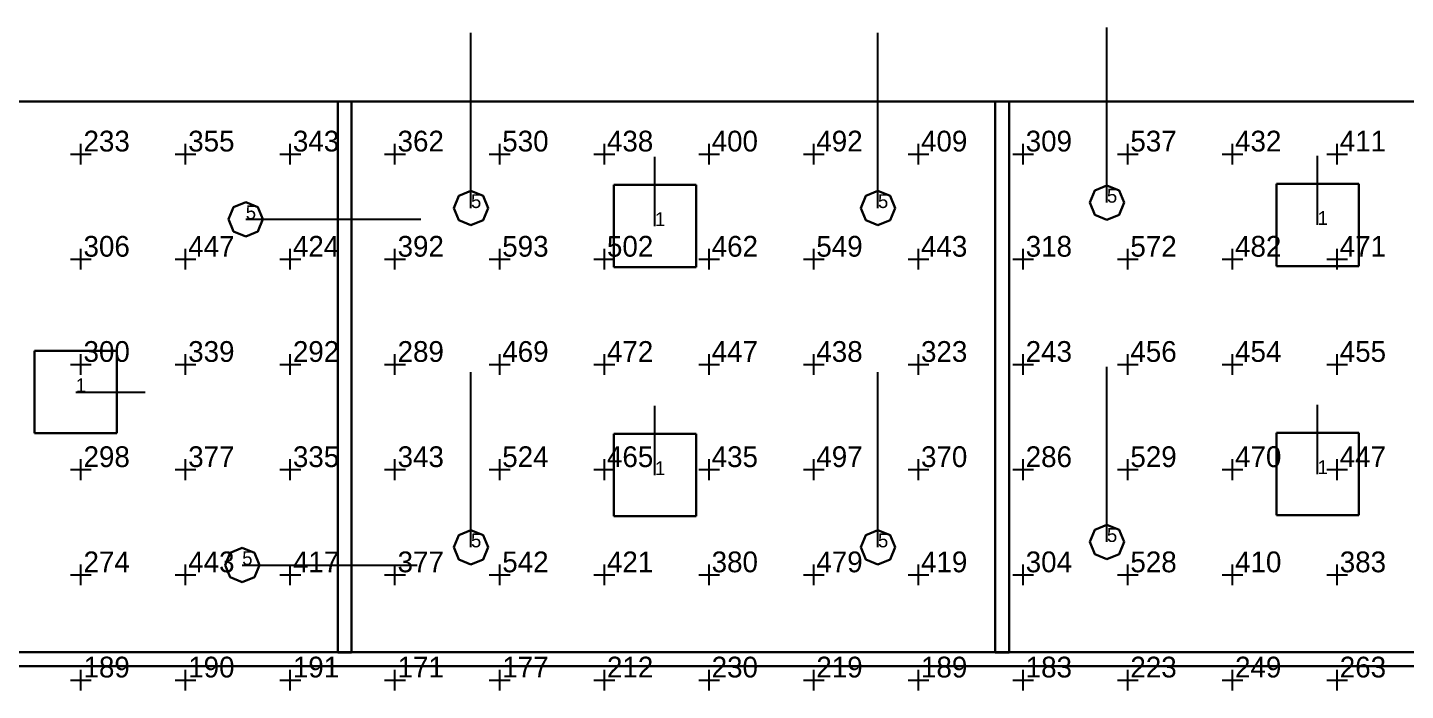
# Model space of a CAD drawing. Extents: x 0 to 48.5, y 0 to 23.7.
# Drawn here: x 14.37 to 24.32, y 18.54 to 23.33 of the extents above; entities that cross this region are included whole.
import ezdxf

# ---------------------------------------------------------------- set-up
doc = ezdxf.new("R2010")
doc.units = 0
doc.header["$MEASUREMENT"] = 0
for name, color, linetype in [('DLXFURN', 5, 'Continuous'), ('DLXLUM', 2, 'Continuous'), ('DLXLUMEX', 2, 'Continuous'), ('DLXSCENE', 7, 'Continuous'), ('DLXVAL', 3, 'Continuous')]:
    doc.layers.add(name, color=color, linetype=linetype)

# ---------------------------------------------------------------- blocks, each defined once
blk = doc.blocks.new('*U165')
for p, q in [((0.2975, 0.2975), (-0.2975, 0.2975)), ((-0.2975, 0.2975), (-0.2975, -0.2975)), ((-0.2975, 0.2975), (-0.2975, -0.2975)), ((-0.2975, -0.2975), (-0.2975, 0.2975)), ((-0.2975, 0.2975), (-0.2975, 0.2975)), ((0.2975, 0.2975), (-0.2975, 0.2975)), ((-0.2975, 0.2975), (-0.2975, 0.2975)), ((-0.2975, 0.2975), (0.2975, 0.2975)), ((-0.2975, -0.2975), (-0.2975, 0.2975)), ((-0.2975, 0.2975), (0.2975, 0.2975)), ((0.2975, -0.2975), (0.2975, 0.2975)), ((0.2975, 0.2975), (0.2975, 0.2975)), ((0.2975, -0.2975), (0.2975, 0.2975)), ((0.2975, 0.2975), (0.2975, 0.2975)), ((0.2975, 0.2975), (0.2975, -0.2975)), ((0.2975, 0.2975), (0.2975, -0.2975)), ((-0.2975, -0.2975), (0.2975, -0.2975)), ((-0.2975, -0.2975), (-0.2975, -0.2975)), ((-0.2975, -0.2975), (0.2975, -0.2975)), ((0.2975, -0.2975), (-0.2975, -0.2975)), ((-0.2975, -0.2975), (-0.2975, -0.2975)), ((0.2975, -0.2975), (-0.2975, -0.2975)), ((0.2975, -0.2975), (0.2975, -0.2975)), ((0.2975, -0.2975), (0.2975, -0.2975))]:
    blk.add_line(p, q)
at = {"color": 1}
blk.add_line((0, 0), (0.5, 0), dxfattribs=at)
at = {"layer": 'DLXLUMEX', "color": 7}
blk.add_text('1', height=0.1, dxfattribs=at).set_placement((0, 0))
blk = doc.blocks.new('*U166')
for p, q in [((-0.0877, 0.0877), (0, 0.124)), ((0, 0.124), (-0.0877, 0.0877)), ((0, 0.124), (-0.0877, 0.0877)), ((-0.0877, 0.0877), (0, 0.124)), ((0, 0.124), (0.0877, 0.0877)), ((0.0877, 0.0877), (0, 0.124)), ((0, 0.124), (0, 0.124)), ((0.0877, 0.0877), (0, 0.124)), ((0, 0.124), (0, 0.124)), ((0, 0.124), (0.0877, 0.0877)), ((-0.124, 0), (-0.0877, 0.0877)), ((-0.0877, 0.0877), (-0.124, 0)), ((-0.0877, 0.0877), (-0.124, 0)), ((-0.124, 0), (-0.0877, 0.0877)), ((-0.0877, -0.0877), (-0.124, 0)), ((-0.124, 0), (-0.0877, -0.0877)), ((-0.124, 0), (-0.124, 0)), ((-0.124, 0), (-0.0877, -0.0877)), ((-0.0877, -0.0877), (-0.124, 0)), ((-0.124, 0), (-0.124, 0)), ((-0.0877, 0.0877), (-0.0877, 0.0877)), ((-0.0877, 0.0877), (-0.0877, 0.0877)), ((0.0877, 0.0877), (0.124, 0)), ((0.124, 0), (0.0877, 0.0877)), ((0.0877, 0.0877), (0.0877, 0.0877)), ((0.124, 0), (0.0877, 0.0877)), ((0.0877, 0.0877), (0.0877, 0.0877)), ((0.0877, 0.0877), (0.124, 0)), ((0.124, 0), (0.0877, -0.0877)), ((0.0877, -0.0877), (0.124, 0)), ((0.0877, -0.0877), (0.124, 0)), ((0.124, 0), (0.0877, -0.0877)), ((0.124, 0), (0.124, 0)), ((0.124, 0), (0.124, 0)), ((0, -0.124), (-0.0877, -0.0877)), ((-0.0877, -0.0877), (0, -0.124)), ((-0.0877, -0.0877), (-0.0877, -0.0877)), ((-0.0877, -0.0877), (0, -0.124)), ((0, -0.124), (-0.0877, -0.0877)), ((-0.0877, -0.0877), (-0.0877, -0.0877)), ((0.0877, -0.0877), (0, -0.124)), ((0, -0.124), (0.0877, -0.0877)), ((0, -0.124), (0.0877, -0.0877)), ((0.0877, -0.0877), (0, -0.124)), ((0.0877, -0.0877), (0.0877, -0.0877)), ((0.0877, -0.0877), (0.0877, -0.0877)), ((0, -0.124), (0, -0.124)), ((0, -0.124), (0, -0.124))]:
    blk.add_line(p, q)
at = {"color": 1}
blk.add_line((0, 0), (1.265, 0), dxfattribs=at)
at = {"layer": 'DLXLUMEX', "color": 7}
blk.add_text('5', height=0.1, dxfattribs=at).set_placement((0, 0))
blk = doc.blocks.new('*U167')
for p, q in [((-0.0877, 0.0877), (0, 0.124)), ((0, 0.124), (-0.0877, 0.0877)), ((0, 0.124), (-0.0877, 0.0877)), ((-0.0877, 0.0877), (0, 0.124)), ((0, 0.124), (0.0877, 0.0877)), ((0.0877, 0.0877), (0, 0.124)), ((0, 0.124), (0, 0.124)), ((0.0877, 0.0877), (0, 0.124)), ((0, 0.124), (0, 0.124)), ((0, 0.124), (0.0877, 0.0877)), ((-0.124, 0), (-0.0877, 0.0877)), ((-0.0877, 0.0877), (-0.124, 0)), ((-0.0877, 0.0877), (-0.124, 0)), ((-0.124, 0), (-0.0877, 0.0877)), ((-0.0877, -0.0877), (-0.124, 0)), ((-0.124, 0), (-0.0877, -0.0877)), ((-0.124, 0), (-0.124, 0)), ((-0.124, 0), (-0.0877, -0.0877)), ((-0.0877, -0.0877), (-0.124, 0)), ((-0.124, 0), (-0.124, 0)), ((-0.0877, 0.0877), (-0.0877, 0.0877)), ((-0.0877, 0.0877), (-0.0877, 0.0877)), ((0.0877, 0.0877), (0.124, 0)), ((0.124, 0), (0.0877, 0.0877)), ((0.0877, 0.0877), (0.0877, 0.0877)), ((0.124, 0), (0.0877, 0.0877)), ((0.0877, 0.0877), (0.0877, 0.0877)), ((0.0877, 0.0877), (0.124, 0)), ((0.124, 0), (0.0877, -0.0877)), ((0.0877, -0.0877), (0.124, 0)), ((0.0877, -0.0877), (0.124, 0)), ((0.124, 0), (0.0877, -0.0877)), ((0.124, 0), (0.124, 0)), ((0.124, 0), (0.124, 0)), ((0, -0.124), (-0.0877, -0.0877)), ((-0.0877, -0.0877), (0, -0.124)), ((-0.0877, -0.0877), (-0.0877, -0.0877)), ((-0.0877, -0.0877), (0, -0.124)), ((0, -0.124), (-0.0877, -0.0877)), ((-0.0877, -0.0877), (-0.0877, -0.0877)), ((0.0877, -0.0877), (0, -0.124)), ((0, -0.124), (0.0877, -0.0877)), ((0, -0.124), (0.0877, -0.0877)), ((0.0877, -0.0877), (0, -0.124)), ((0.0877, -0.0877), (0.0877, -0.0877)), ((0.0877, -0.0877), (0.0877, -0.0877)), ((0, -0.124), (0, -0.124)), ((0, -0.124), (0, -0.124))]:
    blk.add_line(p, q)
at = {"color": 1}
blk.add_line((0, 0), (1.265, 0), dxfattribs=at)
at = {"layer": 'DLXLUMEX', "color": 7}
blk.add_text('5', height=0.1, dxfattribs=at).set_placement((0, 0))
blk = doc.blocks.new('*U171')
at = {"color": 1}
blk.add_line((0, 0), (0, 0.5), dxfattribs=at)
for p, q in [((0.2975, 0.2975), (-0.2975, 0.2975)), ((-0.2975, 0.2975), (-0.2975, -0.2975)), ((-0.2975, 0.2975), (-0.2975, -0.2975)), ((-0.2975, -0.2975), (-0.2975, 0.2975)), ((-0.2975, 0.2975), (-0.2975, 0.2975)), ((0.2975, 0.2975), (-0.2975, 0.2975)), ((-0.2975, 0.2975), (-0.2975, 0.2975)), ((-0.2975, 0.2975), (0.2975, 0.2975)), ((-0.2975, -0.2975), (-0.2975, 0.2975)), ((-0.2975, 0.2975), (0.2975, 0.2975)), ((0.2975, -0.2975), (0.2975, 0.2975)), ((0.2975, 0.2975), (0.2975, 0.2975)), ((0.2975, -0.2975), (0.2975, 0.2975)), ((0.2975, 0.2975), (0.2975, 0.2975)), ((0.2975, 0.2975), (0.2975, -0.2975)), ((0.2975, 0.2975), (0.2975, -0.2975)), ((-0.2975, -0.2975), (0.2975, -0.2975)), ((-0.2975, -0.2975), (0.2975, -0.2975)), ((0.2975, -0.2975), (-0.2975, -0.2975)), ((-0.2975, -0.2975), (-0.2975, -0.2975)), ((-0.2975, -0.2975), (-0.2975, -0.2975)), ((0.2975, -0.2975), (-0.2975, -0.2975)), ((0.2975, -0.2975), (0.2975, -0.2975)), ((0.2975, -0.2975), (0.2975, -0.2975))]:
    blk.add_line(p, q)
at = {"layer": 'DLXLUMEX', "color": 7}
blk.add_text('1', height=0.1, dxfattribs=at).set_placement((0, 0))
blk = doc.blocks.new('*U172')
at = {"color": 1}
blk.add_line((0, 0), (0, 0.5), dxfattribs=at)
for p, q in [((0.2975, 0.2975), (-0.2975, 0.2975)), ((-0.2975, 0.2975), (-0.2975, -0.2975)), ((-0.2975, 0.2975), (-0.2975, -0.2975)), ((-0.2975, -0.2975), (-0.2975, 0.2975)), ((-0.2975, 0.2975), (-0.2975, 0.2975)), ((0.2975, 0.2975), (-0.2975, 0.2975)), ((-0.2975, 0.2975), (-0.2975, 0.2975)), ((-0.2975, 0.2975), (0.2975, 0.2975)), ((-0.2975, -0.2975), (-0.2975, 0.2975)), ((-0.2975, 0.2975), (0.2975, 0.2975)), ((0.2975, -0.2975), (0.2975, 0.2975)), ((0.2975, 0.2975), (0.2975, 0.2975)), ((0.2975, -0.2975), (0.2975, 0.2975)), ((0.2975, 0.2975), (0.2975, 0.2975)), ((0.2975, 0.2975), (0.2975, -0.2975)), ((0.2975, 0.2975), (0.2975, -0.2975)), ((-0.2975, -0.2975), (0.2975, -0.2975)), ((-0.2975, -0.2975), (0.2975, -0.2975)), ((0.2975, -0.2975), (-0.2975, -0.2975)), ((-0.2975, -0.2975), (-0.2975, -0.2975)), ((-0.2975, -0.2975), (-0.2975, -0.2975)), ((0.2975, -0.2975), (-0.2975, -0.2975)), ((0.2975, -0.2975), (0.2975, -0.2975)), ((0.2975, -0.2975), (0.2975, -0.2975))]:
    blk.add_line(p, q)
at = {"layer": 'DLXLUMEX', "color": 7}
blk.add_text('1', height=0.1, dxfattribs=at).set_placement((0, 0))
blk = doc.blocks.new('*U173')
at = {"color": 1}
blk.add_line((0, 0), (0, 1.265), dxfattribs=at)
for p, q in [((-0.0877, 0.0877), (0, 0.124)), ((0, 0.124), (-0.0877, 0.0877)), ((0, 0.124), (-0.0877, 0.0877)), ((-0.0877, 0.0877), (0, 0.124)), ((0, 0.124), (0.0877, 0.0877)), ((0.0877, 0.0877), (0, 0.124)), ((0.0877, 0.0877), (0, 0.124)), ((0, 0.124), (0, 0.124)), ((0, 0.124), (0.0877, 0.0877)), ((0, 0.124), (0, 0.124)), ((-0.124, 0), (-0.0877, 0.0877)), ((-0.0877, 0.0877), (-0.124, 0)), ((-0.0877, 0.0877), (-0.124, 0)), ((-0.124, 0), (-0.0877, 0.0877)), ((-0.0877, -0.0877), (-0.124, 0)), ((-0.124, 0), (-0.0877, -0.0877)), ((-0.124, 0), (-0.124, 0)), ((-0.124, 0), (-0.0877, -0.0877)), ((-0.0877, -0.0877), (-0.124, 0)), ((-0.124, 0), (-0.124, 0)), ((-0.0877, 0.0877), (-0.0877, 0.0877)), ((-0.0877, 0.0877), (-0.0877, 0.0877)), ((0.0877, 0.0877), (0.124, 0)), ((0.124, 0), (0.0877, 0.0877)), ((0.0877, 0.0877), (0.0877, 0.0877)), ((0.124, 0), (0.0877, 0.0877)), ((0.0877, 0.0877), (0.0877, 0.0877)), ((0.0877, 0.0877), (0.124, 0)), ((0.124, 0), (0.0877, -0.0877)), ((0.0877, -0.0877), (0.124, 0)), ((0.0877, -0.0877), (0.124, 0)), ((0.124, 0), (0.0877, -0.0877)), ((0.124, 0), (0.124, 0)), ((0.124, 0), (0.124, 0)), ((0, -0.124), (-0.0877, -0.0877)), ((-0.0877, -0.0877), (0, -0.124)), ((-0.0877, -0.0877), (-0.0877, -0.0877)), ((-0.0877, -0.0877), (0, -0.124)), ((0, -0.124), (-0.0877, -0.0877)), ((-0.0877, -0.0877), (-0.0877, -0.0877)), ((0.0877, -0.0877), (0, -0.124)), ((0, -0.124), (0.0877, -0.0877)), ((0, -0.124), (0.0877, -0.0877)), ((0.0877, -0.0877), (0, -0.124)), ((0.0877, -0.0877), (0.0877, -0.0877)), ((0.0877, -0.0877), (0.0877, -0.0877)), ((0, -0.124), (0, -0.124)), ((0, -0.124), (0, -0.124))]:
    blk.add_line(p, q)
at = {"layer": 'DLXLUMEX', "color": 7}
blk.add_text('5', height=0.1, dxfattribs=at).set_placement((0, 0))
blk = doc.blocks.new('*U174')
at = {"color": 1}
blk.add_line((0, 0), (0, 1.265), dxfattribs=at)
for p, q in [((-0.0877, 0.0877), (0, 0.124)), ((0, 0.124), (-0.0877, 0.0877)), ((0, 0.124), (-0.0877, 0.0877)), ((-0.0877, 0.0877), (0, 0.124)), ((0, 0.124), (0.0877, 0.0877)), ((0.0877, 0.0877), (0, 0.124)), ((0.0877, 0.0877), (0, 0.124)), ((0, 0.124), (0, 0.124)), ((0, 0.124), (0.0877, 0.0877)), ((0, 0.124), (0, 0.124)), ((-0.124, 0), (-0.0877, 0.0877)), ((-0.0877, 0.0877), (-0.124, 0)), ((-0.0877, 0.0877), (-0.124, 0)), ((-0.124, 0), (-0.0877, 0.0877)), ((-0.0877, -0.0877), (-0.124, 0)), ((-0.124, 0), (-0.0877, -0.0877)), ((-0.124, 0), (-0.124, 0)), ((-0.124, 0), (-0.0877, -0.0877)), ((-0.0877, -0.0877), (-0.124, 0)), ((-0.124, 0), (-0.124, 0)), ((-0.0877, 0.0877), (-0.0877, 0.0877)), ((-0.0877, 0.0877), (-0.0877, 0.0877)), ((0.0877, 0.0877), (0.124, 0)), ((0.124, 0), (0.0877, 0.0877)), ((0.0877, 0.0877), (0.0877, 0.0877)), ((0.124, 0), (0.0877, 0.0877)), ((0.0877, 0.0877), (0.0877, 0.0877)), ((0.0877, 0.0877), (0.124, 0)), ((0.124, 0), (0.0877, -0.0877)), ((0.0877, -0.0877), (0.124, 0)), ((0.0877, -0.0877), (0.124, 0)), ((0.124, 0), (0.0877, -0.0877)), ((0.124, 0), (0.124, 0)), ((0.124, 0), (0.124, 0)), ((0, -0.124), (-0.0877, -0.0877)), ((-0.0877, -0.0877), (0, -0.124)), ((-0.0877, -0.0877), (-0.0877, -0.0877)), ((-0.0877, -0.0877), (0, -0.124)), ((0, -0.124), (-0.0877, -0.0877)), ((-0.0877, -0.0877), (-0.0877, -0.0877)), ((0.0877, -0.0877), (0, -0.124)), ((0, -0.124), (0.0877, -0.0877)), ((0, -0.124), (0.0877, -0.0877)), ((0.0877, -0.0877), (0, -0.124)), ((0.0877, -0.0877), (0.0877, -0.0877)), ((0.0877, -0.0877), (0.0877, -0.0877)), ((0, -0.124), (0, -0.124)), ((0, -0.124), (0, -0.124))]:
    blk.add_line(p, q)
at = {"layer": 'DLXLUMEX', "color": 7}
blk.add_text('5', height=0.1, dxfattribs=at).set_placement((0, 0))
blk = doc.blocks.new('*U175')
at = {"color": 1}
blk.add_line((0, 0), (0, 1.265), dxfattribs=at)
for p, q in [((-0.0877, 0.0877), (0, 0.124)), ((0, 0.124), (-0.0877, 0.0877)), ((0, 0.124), (-0.0877, 0.0877)), ((-0.0877, 0.0877), (0, 0.124)), ((0, 0.124), (0.0877, 0.0877)), ((0.0877, 0.0877), (0, 0.124)), ((0.0877, 0.0877), (0, 0.124)), ((0, 0.124), (0, 0.124)), ((0, 0.124), (0.0877, 0.0877)), ((0, 0.124), (0, 0.124)), ((-0.124, 0), (-0.0877, 0.0877)), ((-0.0877, 0.0877), (-0.124, 0)), ((-0.0877, 0.0877), (-0.124, 0)), ((-0.124, 0), (-0.0877, 0.0877)), ((-0.0877, -0.0877), (-0.124, 0)), ((-0.124, 0), (-0.0877, -0.0877)), ((-0.124, 0), (-0.124, 0)), ((-0.124, 0), (-0.0877, -0.0877)), ((-0.0877, -0.0877), (-0.124, 0)), ((-0.124, 0), (-0.124, 0)), ((-0.0877, 0.0877), (-0.0877, 0.0877)), ((-0.0877, 0.0877), (-0.0877, 0.0877)), ((0.0877, 0.0877), (0.124, 0)), ((0.124, 0), (0.0877, 0.0877)), ((0.0877, 0.0877), (0.0877, 0.0877)), ((0.124, 0), (0.0877, 0.0877)), ((0.0877, 0.0877), (0.0877, 0.0877)), ((0.0877, 0.0877), (0.124, 0)), ((0.124, 0), (0.0877, -0.0877)), ((0.0877, -0.0877), (0.124, 0)), ((0.0877, -0.0877), (0.124, 0)), ((0.124, 0), (0.0877, -0.0877)), ((0.124, 0), (0.124, 0)), ((0.124, 0), (0.124, 0)), ((0, -0.124), (-0.0877, -0.0877)), ((-0.0877, -0.0877), (0, -0.124)), ((-0.0877, -0.0877), (-0.0877, -0.0877)), ((-0.0877, -0.0877), (0, -0.124)), ((0, -0.124), (-0.0877, -0.0877)), ((-0.0877, -0.0877), (-0.0877, -0.0877)), ((0.0877, -0.0877), (0, -0.124)), ((0, -0.124), (0.0877, -0.0877)), ((0, -0.124), (0.0877, -0.0877)), ((0.0877, -0.0877), (0, -0.124)), ((0.0877, -0.0877), (0.0877, -0.0877)), ((0.0877, -0.0877), (0.0877, -0.0877)), ((0, -0.124), (0, -0.124)), ((0, -0.124), (0, -0.124))]:
    blk.add_line(p, q)
at = {"layer": 'DLXLUMEX', "color": 7}
blk.add_text('5', height=0.1, dxfattribs=at).set_placement((0, 0))
blk = doc.blocks.new('*U176')
at = {"color": 1}
blk.add_line((0, 0), (0, 1.265), dxfattribs=at)
for p, q in [((-0.0877, 0.0877), (0, 0.124)), ((0, 0.124), (-0.0877, 0.0877)), ((0, 0.124), (-0.0877, 0.0877)), ((-0.0877, 0.0877), (0, 0.124)), ((0, 0.124), (0.0877, 0.0877)), ((0.0877, 0.0877), (0, 0.124)), ((0.0877, 0.0877), (0, 0.124)), ((0, 0.124), (0, 0.124)), ((0, 0.124), (0.0877, 0.0877)), ((0, 0.124), (0, 0.124)), ((-0.124, 0), (-0.0877, 0.0877)), ((-0.0877, 0.0877), (-0.124, 0)), ((-0.0877, 0.0877), (-0.124, 0)), ((-0.124, 0), (-0.0877, 0.0877)), ((-0.0877, -0.0877), (-0.124, 0)), ((-0.124, 0), (-0.0877, -0.0877)), ((-0.124, 0), (-0.124, 0)), ((-0.124, 0), (-0.0877, -0.0877)), ((-0.0877, -0.0877), (-0.124, 0)), ((-0.124, 0), (-0.124, 0)), ((-0.0877, 0.0877), (-0.0877, 0.0877)), ((-0.0877, 0.0877), (-0.0877, 0.0877)), ((0.0877, 0.0877), (0.124, 0)), ((0.124, 0), (0.0877, 0.0877)), ((0.0877, 0.0877), (0.0877, 0.0877)), ((0.124, 0), (0.0877, 0.0877)), ((0.0877, 0.0877), (0.0877, 0.0877)), ((0.0877, 0.0877), (0.124, 0)), ((0.124, 0), (0.0877, -0.0877)), ((0.0877, -0.0877), (0.124, 0)), ((0.0877, -0.0877), (0.124, 0)), ((0.124, 0), (0.0877, -0.0877)), ((0.124, 0), (0.124, 0)), ((0.124, 0), (0.124, 0)), ((0, -0.124), (-0.0877, -0.0877)), ((-0.0877, -0.0877), (0, -0.124)), ((-0.0877, -0.0877), (-0.0877, -0.0877)), ((-0.0877, -0.0877), (0, -0.124)), ((0, -0.124), (-0.0877, -0.0877)), ((-0.0877, -0.0877), (-0.0877, -0.0877)), ((0.0877, -0.0877), (0, -0.124)), ((0, -0.124), (0.0877, -0.0877)), ((0, -0.124), (0.0877, -0.0877)), ((0.0877, -0.0877), (0, -0.124)), ((0.0877, -0.0877), (0.0877, -0.0877)), ((0.0877, -0.0877), (0.0877, -0.0877)), ((0, -0.124), (0, -0.124)), ((0, -0.124), (0, -0.124))]:
    blk.add_line(p, q)
at = {"layer": 'DLXLUMEX', "color": 7}
blk.add_text('5', height=0.1, dxfattribs=at).set_placement((0, 0))
blk = doc.blocks.new('*U177')
at = {"color": 1}
blk.add_line((0, 0), (0, 0.5), dxfattribs=at)
for p, q in [((0.2975, 0.2975), (-0.2975, 0.2975)), ((-0.2975, 0.2975), (-0.2975, -0.2975)), ((-0.2975, 0.2975), (-0.2975, -0.2975)), ((-0.2975, -0.2975), (-0.2975, 0.2975)), ((-0.2975, 0.2975), (-0.2975, 0.2975)), ((0.2975, 0.2975), (-0.2975, 0.2975)), ((-0.2975, 0.2975), (-0.2975, 0.2975)), ((-0.2975, 0.2975), (0.2975, 0.2975)), ((-0.2975, -0.2975), (-0.2975, 0.2975)), ((-0.2975, 0.2975), (0.2975, 0.2975)), ((0.2975, -0.2975), (0.2975, 0.2975)), ((0.2975, 0.2975), (0.2975, 0.2975)), ((0.2975, -0.2975), (0.2975, 0.2975)), ((0.2975, 0.2975), (0.2975, 0.2975)), ((0.2975, 0.2975), (0.2975, -0.2975)), ((0.2975, 0.2975), (0.2975, -0.2975)), ((-0.2975, -0.2975), (0.2975, -0.2975)), ((-0.2975, -0.2975), (0.2975, -0.2975)), ((0.2975, -0.2975), (-0.2975, -0.2975)), ((-0.2975, -0.2975), (-0.2975, -0.2975)), ((-0.2975, -0.2975), (-0.2975, -0.2975)), ((0.2975, -0.2975), (-0.2975, -0.2975)), ((0.2975, -0.2975), (0.2975, -0.2975)), ((0.2975, -0.2975), (0.2975, -0.2975))]:
    blk.add_line(p, q)
at = {"layer": 'DLXLUMEX', "color": 7}
blk.add_text('1', height=0.1, dxfattribs=at).set_placement((0, 0))
blk = doc.blocks.new('*U178')
at = {"color": 1}
blk.add_line((0, 0), (0, 0.5), dxfattribs=at)
for p, q in [((0.2975, 0.2975), (-0.2975, 0.2975)), ((-0.2975, 0.2975), (-0.2975, -0.2975)), ((-0.2975, 0.2975), (-0.2975, -0.2975)), ((-0.2975, -0.2975), (-0.2975, 0.2975)), ((-0.2975, 0.2975), (-0.2975, 0.2975)), ((0.2975, 0.2975), (-0.2975, 0.2975)), ((-0.2975, 0.2975), (-0.2975, 0.2975)), ((-0.2975, 0.2975), (0.2975, 0.2975)), ((-0.2975, -0.2975), (-0.2975, 0.2975)), ((-0.2975, 0.2975), (0.2975, 0.2975)), ((0.2975, -0.2975), (0.2975, 0.2975)), ((0.2975, 0.2975), (0.2975, 0.2975)), ((0.2975, -0.2975), (0.2975, 0.2975)), ((0.2975, 0.2975), (0.2975, 0.2975)), ((0.2975, 0.2975), (0.2975, -0.2975)), ((0.2975, 0.2975), (0.2975, -0.2975)), ((-0.2975, -0.2975), (0.2975, -0.2975)), ((-0.2975, -0.2975), (0.2975, -0.2975)), ((0.2975, -0.2975), (-0.2975, -0.2975)), ((-0.2975, -0.2975), (-0.2975, -0.2975)), ((-0.2975, -0.2975), (-0.2975, -0.2975)), ((0.2975, -0.2975), (-0.2975, -0.2975)), ((0.2975, -0.2975), (0.2975, -0.2975)), ((0.2975, -0.2975), (0.2975, -0.2975))]:
    blk.add_line(p, q)
at = {"layer": 'DLXLUMEX', "color": 7}
blk.add_text('1', height=0.1, dxfattribs=at).set_placement((0, 0))
blk = doc.blocks.new('*U179')
at = {"color": 1}
blk.add_line((0, 0), (0, 1.265), dxfattribs=at)
for p, q in [((-0.0877, 0.0877), (0, 0.124)), ((0, 0.124), (-0.0877, 0.0877)), ((0, 0.124), (-0.0877, 0.0877)), ((-0.0877, 0.0877), (0, 0.124)), ((0, 0.124), (0.0877, 0.0877)), ((0.0877, 0.0877), (0, 0.124)), ((0.0877, 0.0877), (0, 0.124)), ((0, 0.124), (0, 0.124)), ((0, 0.124), (0.0877, 0.0877)), ((0, 0.124), (0, 0.124)), ((-0.124, 0), (-0.0877, 0.0877)), ((-0.0877, 0.0877), (-0.124, 0)), ((-0.0877, 0.0877), (-0.124, 0)), ((-0.124, 0), (-0.0877, 0.0877)), ((-0.0877, -0.0877), (-0.124, 0)), ((-0.124, 0), (-0.0877, -0.0877)), ((-0.124, 0), (-0.124, 0)), ((-0.124, 0), (-0.0877, -0.0877)), ((-0.0877, -0.0877), (-0.124, 0)), ((-0.124, 0), (-0.124, 0)), ((-0.0877, 0.0877), (-0.0877, 0.0877)), ((-0.0877, 0.0877), (-0.0877, 0.0877)), ((0.0877, 0.0877), (0.124, 0)), ((0.124, 0), (0.0877, 0.0877)), ((0.0877, 0.0877), (0.0877, 0.0877)), ((0.124, 0), (0.0877, 0.0877)), ((0.0877, 0.0877), (0.0877, 0.0877)), ((0.0877, 0.0877), (0.124, 0)), ((0.124, 0), (0.0877, -0.0877)), ((0.0877, -0.0877), (0.124, 0)), ((0.0877, -0.0877), (0.124, 0)), ((0.124, 0), (0.0877, -0.0877)), ((0.124, 0), (0.124, 0)), ((0.124, 0), (0.124, 0)), ((0, -0.124), (-0.0877, -0.0877)), ((-0.0877, -0.0877), (0, -0.124)), ((-0.0877, -0.0877), (-0.0877, -0.0877)), ((-0.0877, -0.0877), (0, -0.124)), ((0, -0.124), (-0.0877, -0.0877)), ((-0.0877, -0.0877), (-0.0877, -0.0877)), ((0.0877, -0.0877), (0, -0.124)), ((0, -0.124), (0.0877, -0.0877)), ((0, -0.124), (0.0877, -0.0877)), ((0.0877, -0.0877), (0, -0.124)), ((0.0877, -0.0877), (0.0877, -0.0877)), ((0.0877, -0.0877), (0.0877, -0.0877)), ((0, -0.124), (0, -0.124)), ((0, -0.124), (0, -0.124))]:
    blk.add_line(p, q)
at = {"layer": 'DLXLUMEX', "color": 7}
blk.add_text('5', height=0.1, dxfattribs=at).set_placement((0, 0))
blk = doc.blocks.new('*U181')
at = {"color": 1}
blk.add_line((0, 0), (0, 1.265), dxfattribs=at)
for p, q in [((-0.0877, 0.0877), (0, 0.124)), ((0, 0.124), (-0.0877, 0.0877)), ((0, 0.124), (-0.0877, 0.0877)), ((-0.0877, 0.0877), (0, 0.124)), ((0, 0.124), (0.0877, 0.0877)), ((0.0877, 0.0877), (0, 0.124)), ((0.0877, 0.0877), (0, 0.124)), ((0, 0.124), (0, 0.124)), ((0, 0.124), (0.0877, 0.0877)), ((0, 0.124), (0, 0.124)), ((-0.124, 0), (-0.0877, 0.0877)), ((-0.0877, 0.0877), (-0.124, 0)), ((-0.0877, 0.0877), (-0.124, 0)), ((-0.124, 0), (-0.0877, 0.0877)), ((-0.0877, -0.0877), (-0.124, 0)), ((-0.124, 0), (-0.0877, -0.0877)), ((-0.124, 0), (-0.124, 0)), ((-0.124, 0), (-0.0877, -0.0877)), ((-0.0877, -0.0877), (-0.124, 0)), ((-0.124, 0), (-0.124, 0)), ((-0.0877, 0.0877), (-0.0877, 0.0877)), ((-0.0877, 0.0877), (-0.0877, 0.0877)), ((0.0877, 0.0877), (0.124, 0)), ((0.124, 0), (0.0877, 0.0877)), ((0.0877, 0.0877), (0.0877, 0.0877)), ((0.124, 0), (0.0877, 0.0877)), ((0.0877, 0.0877), (0.0877, 0.0877)), ((0.0877, 0.0877), (0.124, 0)), ((0.124, 0), (0.0877, -0.0877)), ((0.0877, -0.0877), (0.124, 0)), ((0.0877, -0.0877), (0.124, 0)), ((0.124, 0), (0.0877, -0.0877)), ((0.124, 0), (0.124, 0)), ((0.124, 0), (0.124, 0)), ((0, -0.124), (-0.0877, -0.0877)), ((-0.0877, -0.0877), (0, -0.124)), ((-0.0877, -0.0877), (-0.0877, -0.0877)), ((-0.0877, -0.0877), (0, -0.124)), ((0, -0.124), (-0.0877, -0.0877)), ((-0.0877, -0.0877), (-0.0877, -0.0877)), ((0.0877, -0.0877), (0, -0.124)), ((0, -0.124), (0.0877, -0.0877)), ((0, -0.124), (0.0877, -0.0877)), ((0.0877, -0.0877), (0, -0.124)), ((0.0877, -0.0877), (0.0877, -0.0877)), ((0.0877, -0.0877), (0.0877, -0.0877)), ((0, -0.124), (0, -0.124)), ((0, -0.124), (0, -0.124))]:
    blk.add_line(p, q)
at = {"layer": 'DLXLUMEX', "color": 7}
blk.add_text('5', height=0.1, dxfattribs=at).set_placement((0, 0))
blk = doc.blocks.new('*U85')
for p, q in [((19.18, -0.1), (6.966, -0.1)), ((6.966, -0.1), (19.18, -0.1)), ((19.176, -0.2), (6.966, -0.2)), ((6.966, -0.2), (19.176, -0.2))]:
    blk.add_line(p, q)
blk = doc.blocks.new('*U137')
for p, q in [((0.2, 4.0794), (0.1, 4.0794)), ((0.1, 4.0794), (0.1, 4.0794)), ((0.1, 4.0794), (0.2, 4.0794)), ((0.1, 0.1), (0.1, 4.0794)), ((0.1, 4.0794), (0.1, 4.0794)), ((0.1, 4.0794), (0.1, 0.1)), ((0.2, 0.1), (0.2, 4.0794)), ((0.2, 4.0794), (0.2, 4.0794)), ((0.2, 4.0794), (0.2, 0.1)), ((0.2, 4.0794), (0.2, 4.0794)), ((0.1, 0.1), (0.2, 0.1)), ((0.2, 0.1), (0.1, 0.1)), ((0.1, 0.1), (0.1, 0.1)), ((0.1, 0.1), (0.1, 0.1)), ((0.2, 0.1), (0.2, 0.1)), ((0.2, 0.1), (0.2, 0.1))]:
    blk.add_line(p, q)
blk = doc.blocks.new('*U138')
for p, q in [((0.2, 4.0794), (0.1, 4.0794)), ((0.1, 4.0794), (0.1, 4.0794)), ((0.1, 4.0794), (0.2, 4.0794)), ((0.1, 0.1), (0.1, 4.0794)), ((0.1, 4.0794), (0.1, 4.0794)), ((0.1, 4.0794), (0.1, 0.1)), ((0.2, 0.1), (0.2, 4.0794)), ((0.2, 4.0794), (0.2, 4.0794)), ((0.2, 4.0794), (0.2, 0.1)), ((0.2, 4.0794), (0.2, 4.0794)), ((0.1, 0.1), (0.2, 0.1)), ((0.2, 0.1), (0.1, 0.1)), ((0.1, 0.1), (0.1, 0.1)), ((0.1, 0.1), (0.1, 0.1)), ((0.2, 0.1), (0.2, 0.1)), ((0.2, 0.1), (0.2, 0.1))]:
    blk.add_line(p, q)
blk = doc.blocks.new('*U146')
for p, q in [((0, 22.8), (26.4, 22.8)), ((26.4, 22.8), (0, 22.8))]:
    blk.add_line(p, q)
blk = doc.blocks.new('*U147')
blk.add_line((0, 22.8), (26.4, 22.8))
blk = doc.blocks.new('*U148')
blk.add_line((26.4, 22.8), (0, 22.8))
blk = doc.blocks.new('*U159')
for p, q in [((12.7564, 22.8), (15.7564, 22.8)), ((15.7564, 22.8), (12.7564, 22.8)), ((15.7564, 22.8), (15.7564, 22.8)), ((16.8091, 22.8), (19.8091, 22.8)), ((19.8091, 22.8), (16.8091, 22.8)), ((16.8091, 22.8), (16.8091, 22.8)), ((19.8091, 22.8), (19.8091, 22.8)), ((21.7411, 22.8), (24.7411, 22.8)), ((24.7411, 22.8), (21.7411, 22.8)), ((21.7411, 22.8), (21.7411, 22.8))]:
    blk.add_line(p, q)
blk = doc.blocks.new('*U162')
for p, q in [((14.6772, 22.42, 0.7), (14.8272, 22.42, 0.7)), ((14.7522, 22.345, 0.7), (14.7522, 22.495, 0.7)), ((15.4337, 22.42, 0.7), (15.5837, 22.42, 0.7)), ((15.5087, 22.345, 0.7), (15.5087, 22.495, 0.7)), ((16.1902, 22.42, 0.7), (16.3402, 22.42, 0.7)), ((16.2652, 22.345, 0.7), (16.2652, 22.495, 0.7)), ((16.9467, 22.42, 0.7), (17.0967, 22.42, 0.7)), ((17.0217, 22.345, 0.7), (17.0217, 22.495, 0.7)), ((17.7033, 22.42, 0.7), (17.8533, 22.42, 0.7)), ((17.7783, 22.345, 0.7), (17.7783, 22.495, 0.7)), ((18.4598, 22.42, 0.7), (18.6098, 22.42, 0.7)), ((18.5348, 22.345, 0.7), (18.5348, 22.495, 0.7)), ((19.2163, 22.42, 0.7), (19.3663, 22.42, 0.7)), ((19.2913, 22.345, 0.7), (19.2913, 22.495, 0.7)), ((19.9728, 22.42, 0.7), (20.1228, 22.42, 0.7)), ((20.0478, 22.345, 0.7), (20.0478, 22.495, 0.7)), ((20.7293, 22.42, 0.7), (20.8793, 22.42, 0.7)), ((20.8043, 22.345, 0.7), (20.8043, 22.495, 0.7)), ((21.4859, 22.42, 0.7), (21.6359, 22.42, 0.7)), ((21.5609, 22.345, 0.7), (21.5609, 22.495, 0.7)), ((22.2424, 22.42, 0.7), (22.3924, 22.42, 0.7)), ((22.3174, 22.345, 0.7), (22.3174, 22.495, 0.7)), ((22.9989, 22.42, 0.7), (23.1489, 22.42, 0.7)), ((23.0739, 22.345, 0.7), (23.0739, 22.495, 0.7)), ((23.7554, 22.42, 0.7), (23.9054, 22.42, 0.7)), ((23.8304, 22.345, 0.7), (23.8304, 22.495, 0.7)), ((14.7522, 21.585, 0.7), (14.7522, 21.735, 0.7)), ((15.5087, 21.585, 0.7), (15.5087, 21.735, 0.7)), ((16.2652, 21.585, 0.7), (16.2652, 21.735, 0.7)), ((17.0217, 21.585, 0.7), (17.0217, 21.735, 0.7)), ((17.7783, 21.585, 0.7), (17.7783, 21.735, 0.7)), ((18.5348, 21.585, 0.7), (18.5348, 21.735, 0.7)), ((19.2913, 21.585, 0.7), (19.2913, 21.735, 0.7)), ((20.0478, 21.585, 0.7), (20.0478, 21.735, 0.7)), ((20.8043, 21.585, 0.7), (20.8043, 21.735, 0.7)), ((21.5609, 21.585, 0.7), (21.5609, 21.735, 0.7)), ((22.3174, 21.585, 0.7), (22.3174, 21.735, 0.7)), ((23.0739, 21.585, 0.7), (23.0739, 21.735, 0.7)), ((23.8304, 21.585, 0.7), (23.8304, 21.735, 0.7)), ((14.6772, 21.66, 0.7), (14.8272, 21.66, 0.7)), ((15.4337, 21.66, 0.7), (15.5837, 21.66, 0.7)), ((16.1902, 21.66, 0.7), (16.3402, 21.66, 0.7)), ((16.9467, 21.66, 0.7), (17.0967, 21.66, 0.7)), ((17.7033, 21.66, 0.7), (17.8533, 21.66, 0.7)), ((18.4598, 21.66, 0.7), (18.6098, 21.66, 0.7)), ((19.2163, 21.66, 0.7), (19.3663, 21.66, 0.7)), ((19.9728, 21.66, 0.7), (20.1228, 21.66, 0.7)), ((20.7293, 21.66, 0.7), (20.8793, 21.66, 0.7)), ((21.4859, 21.66, 0.7), (21.6359, 21.66, 0.7)), ((22.2424, 21.66, 0.7), (22.3924, 21.66, 0.7)), ((22.9989, 21.66, 0.7), (23.1489, 21.66, 0.7)), ((23.7554, 21.66, 0.7), (23.9054, 21.66, 0.7)), ((14.7522, 20.825, 0.7), (14.7522, 20.975, 0.7)), ((15.5087, 20.825, 0.7), (15.5087, 20.975, 0.7)), ((16.2652, 20.825, 0.7), (16.2652, 20.975, 0.7)), ((17.0217, 20.825, 0.7), (17.0217, 20.975, 0.7)), ((17.7783, 20.825, 0.7), (17.7783, 20.975, 0.7)), ((18.5348, 20.825, 0.7), (18.5348, 20.975, 0.7)), ((19.2913, 20.825, 0.7), (19.2913, 20.975, 0.7)), ((20.0478, 20.825, 0.7), (20.0478, 20.975, 0.7)), ((20.8043, 20.825, 0.7), (20.8043, 20.975, 0.7)), ((21.5609, 20.825, 0.7), (21.5609, 20.975, 0.7)), ((22.3174, 20.825, 0.7), (22.3174, 20.975, 0.7)), ((23.0739, 20.825, 0.7), (23.0739, 20.975, 0.7)), ((23.8304, 20.825, 0.7), (23.8304, 20.975, 0.7)), ((14.6772, 20.9, 0.7), (14.8272, 20.9, 0.7)), ((15.4337, 20.9, 0.7), (15.5837, 20.9, 0.7)), ((16.1902, 20.9, 0.7), (16.3402, 20.9, 0.7)), ((16.9467, 20.9, 0.7), (17.0967, 20.9, 0.7)), ((17.7033, 20.9, 0.7), (17.8533, 20.9, 0.7)), ((18.4598, 20.9, 0.7), (18.6098, 20.9, 0.7)), ((19.2163, 20.9, 0.7), (19.3663, 20.9, 0.7)), ((19.9728, 20.9, 0.7), (20.1228, 20.9, 0.7)), ((20.7293, 20.9, 0.7), (20.8793, 20.9, 0.7)), ((21.4859, 20.9, 0.7), (21.6359, 20.9, 0.7)), ((22.2424, 20.9, 0.7), (22.3924, 20.9, 0.7)), ((22.9989, 20.9, 0.7), (23.1489, 20.9, 0.7)), ((23.7554, 20.9, 0.7), (23.9054, 20.9, 0.7)), ((14.7522, 20.065, 0.7), (14.7522, 20.215, 0.7)), ((15.5087, 20.065, 0.7), (15.5087, 20.215, 0.7)), ((16.2652, 20.065, 0.7), (16.2652, 20.215, 0.7)), ((17.0217, 20.065, 0.7), (17.0217, 20.215, 0.7)), ((17.7783, 20.065, 0.7), (17.7783, 20.215, 0.7)), ((18.5348, 20.065, 0.7), (18.5348, 20.215, 0.7)), ((19.2913, 20.065, 0.7), (19.2913, 20.215, 0.7)), ((20.0478, 20.065, 0.7), (20.0478, 20.215, 0.7)), ((20.8043, 20.065, 0.7), (20.8043, 20.215, 0.7)), ((21.5609, 20.065, 0.7), (21.5609, 20.215, 0.7)), ((22.3174, 20.065, 0.7), (22.3174, 20.215, 0.7)), ((23.0739, 20.065, 0.7), (23.0739, 20.215, 0.7)), ((23.8304, 20.065, 0.7), (23.8304, 20.215, 0.7)), ((14.6772, 20.14, 0.7), (14.8272, 20.14, 0.7)), ((15.4337, 20.14, 0.7), (15.5837, 20.14, 0.7)), ((16.1902, 20.14, 0.7), (16.3402, 20.14, 0.7)), ((16.9467, 20.14, 0.7), (17.0967, 20.14, 0.7)), ((17.7033, 20.14, 0.7), (17.8533, 20.14, 0.7)), ((18.4598, 20.14, 0.7), (18.6098, 20.14, 0.7)), ((19.2163, 20.14, 0.7), (19.3663, 20.14, 0.7)), ((19.9728, 20.14, 0.7), (20.1228, 20.14, 0.7)), ((20.7293, 20.14, 0.7), (20.8793, 20.14, 0.7)), ((21.4859, 20.14, 0.7), (21.6359, 20.14, 0.7)), ((22.2424, 20.14, 0.7), (22.3924, 20.14, 0.7)), ((22.9989, 20.14, 0.7), (23.1489, 20.14, 0.7)), ((23.7554, 20.14, 0.7), (23.9054, 20.14, 0.7)), ((14.7522, 19.305, 0.7), (14.7522, 19.455, 0.7)), ((15.5087, 19.305, 0.7), (15.5087, 19.455, 0.7)), ((16.2652, 19.305, 0.7), (16.2652, 19.455, 0.7)), ((17.0217, 19.305, 0.7), (17.0217, 19.455, 0.7)), ((17.7783, 19.305, 0.7), (17.7783, 19.455, 0.7)), ((18.5348, 19.305, 0.7), (18.5348, 19.455, 0.7)), ((19.2913, 19.305, 0.7), (19.2913, 19.455, 0.7)), ((20.0478, 19.305, 0.7), (20.0478, 19.455, 0.7)), ((20.8043, 19.305, 0.7), (20.8043, 19.455, 0.7)), ((21.5609, 19.305, 0.7), (21.5609, 19.455, 0.7)), ((22.3174, 19.305, 0.7), (22.3174, 19.455, 0.7)), ((23.0739, 19.305, 0.7), (23.0739, 19.455, 0.7)), ((23.8304, 19.305, 0.7), (23.8304, 19.455, 0.7)), ((14.6772, 19.38, 0.7), (14.8272, 19.38, 0.7)), ((15.4337, 19.38, 0.7), (15.5837, 19.38, 0.7)), ((16.1902, 19.38, 0.7), (16.3402, 19.38, 0.7)), ((16.9467, 19.38, 0.7), (17.0967, 19.38, 0.7)), ((17.7033, 19.38, 0.7), (17.8533, 19.38, 0.7)), ((18.4598, 19.38, 0.7), (18.6098, 19.38, 0.7)), ((19.2163, 19.38, 0.7), (19.3663, 19.38, 0.7)), ((19.9728, 19.38, 0.7), (20.1228, 19.38, 0.7)), ((20.7293, 19.38, 0.7), (20.8793, 19.38, 0.7)), ((21.4859, 19.38, 0.7), (21.6359, 19.38, 0.7)), ((22.2424, 19.38, 0.7), (22.3924, 19.38, 0.7)), ((22.9989, 19.38, 0.7), (23.1489, 19.38, 0.7)), ((23.7554, 19.38, 0.7), (23.9054, 19.38, 0.7)), ((14.7522, 18.545, 0.7), (14.7522, 18.695, 0.7)), ((15.5087, 18.545, 0.7), (15.5087, 18.695, 0.7)), ((16.2652, 18.545, 0.7), (16.2652, 18.695, 0.7)), ((17.0217, 18.545, 0.7), (17.0217, 18.695, 0.7)), ((17.7783, 18.545, 0.7), (17.7783, 18.695, 0.7)), ((18.5348, 18.545, 0.7), (18.5348, 18.695, 0.7)), ((19.2913, 18.545, 0.7), (19.2913, 18.695, 0.7)), ((20.0478, 18.545, 0.7), (20.0478, 18.695, 0.7)), ((20.8043, 18.545, 0.7), (20.8043, 18.695, 0.7)), ((21.5609, 18.545, 0.7), (21.5609, 18.695, 0.7)), ((22.3174, 18.545, 0.7), (22.3174, 18.695, 0.7)), ((23.0739, 18.545, 0.7), (23.0739, 18.695, 0.7)), ((23.8304, 18.545, 0.7), (23.8304, 18.695, 0.7)), ((14.6772, 18.62, 0.7), (14.8272, 18.62, 0.7)), ((15.4337, 18.62, 0.7), (15.5837, 18.62, 0.7)), ((16.1902, 18.62, 0.7), (16.3402, 18.62, 0.7)), ((16.9467, 18.62, 0.7), (17.0967, 18.62, 0.7)), ((17.7033, 18.62, 0.7), (17.8533, 18.62, 0.7)), ((18.4598, 18.62, 0.7), (18.6098, 18.62, 0.7)), ((19.2163, 18.62, 0.7), (19.3663, 18.62, 0.7)), ((19.9728, 18.62, 0.7), (20.1228, 18.62, 0.7)), ((20.7293, 18.62, 0.7), (20.8793, 18.62, 0.7)), ((21.4859, 18.62, 0.7), (21.6359, 18.62, 0.7)), ((22.2424, 18.62, 0.7), (22.3924, 18.62, 0.7)), ((22.9989, 18.62, 0.7), (23.1489, 18.62, 0.7)), ((23.7554, 18.62, 0.7), (23.9054, 18.62, 0.7))]:
    blk.add_line(p, q)
at = {"layer": 'DLXVAL'}
for s, p in [('233', (14.7709, 22.4387, 0.7)), ('355', (15.5274, 22.4387, 0.7)), ('343', (16.284, 22.4387, 0.7)), ('362', (17.0405, 22.4387, 0.7)), ('530', (17.797, 22.4387, 0.7)), ('438', (18.5535, 22.4387, 0.7)), ('400', (19.3101, 22.4387, 0.7)), ('492', (20.0666, 22.4387, 0.7)), ('409', (20.8231, 22.4387, 0.7)), ('309', (21.5796, 22.4387, 0.7)), ('537', (22.3361, 22.4387, 0.7)), ('432', (23.0927, 22.4387, 0.7)), ('411', (23.8492, 22.4387, 0.7)), ('306', (14.7709, 21.6787, 0.7)), ('447', (15.5274, 21.6787, 0.7)), ('424', (16.284, 21.6787, 0.7)), ('392', (17.0405, 21.6787, 0.7)), ('593', (17.797, 21.6787, 0.7)), ('502', (18.5535, 21.6787, 0.7)), ('462', (19.3101, 21.6787, 0.7)), ('549', (20.0666, 21.6787, 0.7)), ('443', (20.8231, 21.6787, 0.7)), ('318', (21.5796, 21.6787, 0.7)), ('572', (22.3361, 21.6787, 0.7)), ('482', (23.0927, 21.6787, 0.7)), ('471', (23.8492, 21.6787, 0.7)), ('300', (14.7709, 20.9187, 0.7)), ('339', (15.5274, 20.9187, 0.7)), ('292', (16.284, 20.9187, 0.7)), ('289', (17.0405, 20.9187, 0.7)), ('469', (17.797, 20.9187, 0.7)), ('472', (18.5535, 20.9187, 0.7)), ('447', (19.3101, 20.9187, 0.7)), ('438', (20.0666, 20.9187, 0.7)), ('323', (20.8231, 20.9187, 0.7)), ('243', (21.5796, 20.9187, 0.7)), ('456', (22.3361, 20.9187, 0.7)), ('454', (23.0927, 20.9187, 0.7)), ('455', (23.8492, 20.9187, 0.7)), ('298', (14.7709, 20.1587, 0.7)), ('377', (15.5274, 20.1587, 0.7)), ('335', (16.284, 20.1587, 0.7)), ('343', (17.0405, 20.1587, 0.7)), ('524', (17.797, 20.1587, 0.7)), ('465', (18.5535, 20.1587, 0.7)), ('435', (19.3101, 20.1587, 0.7)), ('497', (20.0666, 20.1587, 0.7)), ('370', (20.8231, 20.1587, 0.7)), ('286', (21.5796, 20.1587, 0.7)), ('529', (22.3361, 20.1587, 0.7)), ('470', (23.0927, 20.1587, 0.7)), ('447', (23.8492, 20.1587, 0.7)), ('274', (14.7709, 19.3987, 0.7)), ('443', (15.5274, 19.3987, 0.7)), ('417', (16.284, 19.3987, 0.7)), ('377', (17.0405, 19.3987, 0.7)), ('542', (17.797, 19.3987, 0.7)), ('421', (18.5535, 19.3987, 0.7)), ('380', (19.3101, 19.3987, 0.7)), ('479', (20.0666, 19.3987, 0.7)), ('419', (20.8231, 19.3987, 0.7)), ('304', (21.5796, 19.3987, 0.7)), ('528', (22.3361, 19.3987, 0.7)), ('410', (23.0927, 19.3987, 0.7)), ('383', (23.8492, 19.3987, 0.7)), ('189', (14.7709, 18.6387, 0.7)), ('190', (15.5274, 18.6387, 0.7)), ('191', (16.284, 18.6387, 0.7)), ('171', (17.0405, 18.6387, 0.7)), ('177', (17.797, 18.6387, 0.7)), ('212', (18.5535, 18.6387, 0.7)), ('230', (19.3101, 18.6387, 0.7)), ('219', (20.0666, 18.6387, 0.7)), ('189', (20.8231, 18.6387, 0.7)), ('183', (21.5796, 18.6387, 0.7)), ('223', (22.3361, 18.6387, 0.7)), ('249', (23.0927, 18.6387, 0.7)), ('263', (23.8492, 18.6387, 0.7))]:
    blk.add_text(s, height=0.15, dxfattribs=at).set_placement(p)

msp = doc.modelspace()

# ---------------------------------------------------------------- block references
at = {"layer": 'DLXFURN'}
for name, p in [('*U138', (16.5076, 18.72)), ('*U137', (21.2593, 18.72)), ('*U85', (5.224, 18.9206))]:
    msp.add_blockref(name, p, dxfattribs=at)
at = {"layer": 'DLXLUM'}
for name, p in [('*U181', (22.1668, 22.069)), ('*U174', (17.571, 22.0303)), ('*U176', (20.5121, 22.0303)), ('*U178', (23.6895, 21.9078)), ('*U172', (18.9004, 21.9003)), ('*U167', (15.9435, 21.949)), ('*U165', (14.7152, 20.7)), ('*U173', (17.571, 19.5789)), ('*U175', (20.5121, 19.5789)), ('*U179', (22.1668, 19.6176)), ('*U171', (18.9004, 20.1009)), ('*U177', (23.6895, 20.1084)), ('*U166', (15.9177, 19.451))]:
    msp.add_blockref(name, p, dxfattribs=at)
at = {"layer": 'DLXSCENE'}
for name in ['*U146', '*U147', '*U148', '*U159']:
    msp.add_blockref(name, (0, 0), dxfattribs=at)
at = {"layer": 'DLXVAL'}
msp.add_blockref('*U162', (0, 0), dxfattribs=at)

doc.saveas('drawing.dxf')
